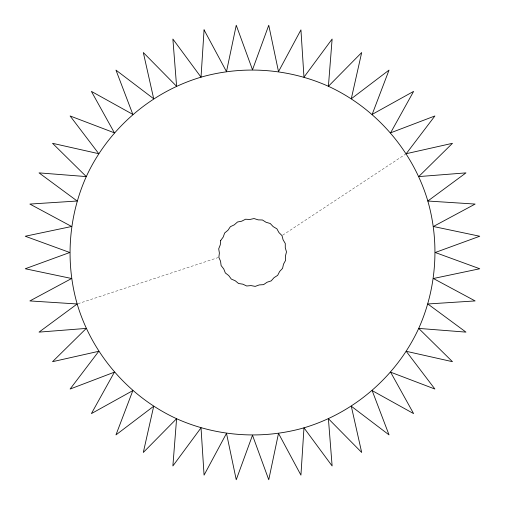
<?xml version="1.0" encoding="UTF-8"?>
<svg xmlns="http://www.w3.org/2000/svg" width="505" height="505" viewBox="0 0 505 505"><rect width="100%" height="100%" fill="white"/><g stroke="black" fill="none" stroke-linecap="round" stroke-linejoin="round"><path stroke-width="0.38" stroke-dasharray="2.52 1.89" d="M282.661 235.185L405.565 154.145M77.915 303.739L218.109 257.582"/><path stroke-width="0.76" d="M204.07 29.877L201.022 77.17C150.837 92.093 108.196 129.046 86.286 176.592C68.453 216.374 65.183 262.07 77.17 303.978C92.093 354.163 129.046 396.804 176.592 418.714C216.374 436.547 262.07 439.817 303.978 427.83C354.163 412.907 396.804 375.954 418.714 328.408C436.547 288.626 439.817 242.93 427.83 201.022C412.907 150.837 375.954 108.196 328.408 86.286C288.626 68.453 242.93 65.183 201.022 77.17L172.88 39.037L176.592 86.286L143.313 52.539L153.709 98.778L115.967 70.113L132.84 114.401L91.399 91.399L114.401 132.84L70.113 115.967L98.778 153.709L52.539 143.313L86.286 176.592L39.037 172.88L77.17 201.022L29.877 204.07L71.628 226.493L25.25 236.245L69.772 252.5L25.25 268.755L71.628 278.507L29.877 300.93L77.17 303.978L39.037 332.12L86.286 328.408L52.539 361.687L98.778 351.291L70.113 389.033L114.401 372.16L91.399 413.601L132.84 390.599L115.967 434.887L153.709 406.222L143.313 452.461L176.592 418.714L172.88 465.963L201.022 427.83L204.07 475.123L226.493 433.372L236.245 479.75L252.5 435.228L268.755 479.75L278.507 433.372L300.93 475.123L303.978 427.83L332.12 465.963L328.408 418.714L361.687 452.461L351.291 406.222L389.033 434.887L372.16 390.599L413.601 413.601L390.599 372.16L434.887 389.033L406.222 351.291L452.461 361.687L418.714 328.408L465.963 332.12L427.83 303.978L475.123 300.93L433.372 278.507L479.75 268.755L435.228 252.5L479.75 236.245L433.372 226.493L475.123 204.07L427.83 201.022L465.963 172.88L418.714 176.592L452.461 143.313L406.222 153.709L434.887 115.967L390.599 132.84L413.601 91.399L372.16 114.401L389.033 70.113L351.291 98.778L361.687 52.539L328.408 86.286L332.12 39.037L303.978 77.17L300.93 29.877L278.507 71.628L268.755 25.25L252.5 69.772L236.245 25.25L226.493 71.628L204.07 29.877M220.685 240.531L220.287 244.811L218.709 248.82L219.385 253.068L218.854 257.335L220.565 261.287L221.114 265.554L223.753 268.95L225.344 272.946L228.746 275.585L231.284 279.057L235.235 280.761L238.556 283.501L242.804 284.17L246.705 285.994L250.985 285.584L255.214 286.385L259.261 284.921L263.559 284.643L267.113 282.219L271.204 280.881L274.045 277.655L277.674 275.339L279.625 271.507L282.566 268.363L283.501 264.166L285.565 260.391L285.426 256.085L286.486 251.919L285.281 247.785L285.274 243.486L283.078 239.78L282.005 235.614L278.956 232.578L276.879 228.809L273.173 226.625L270.219 223.494L266.084 222.295L262.448 219.997L258.15 219.864L254.053 218.545L249.855 219.486L245.556 219.227L241.725 221.184L237.501 221.998L234.276 224.845L230.387 226.682L227.97 230.242L224.662 232.994L223.21 237.047L220.685 240.531"/></g></svg>
